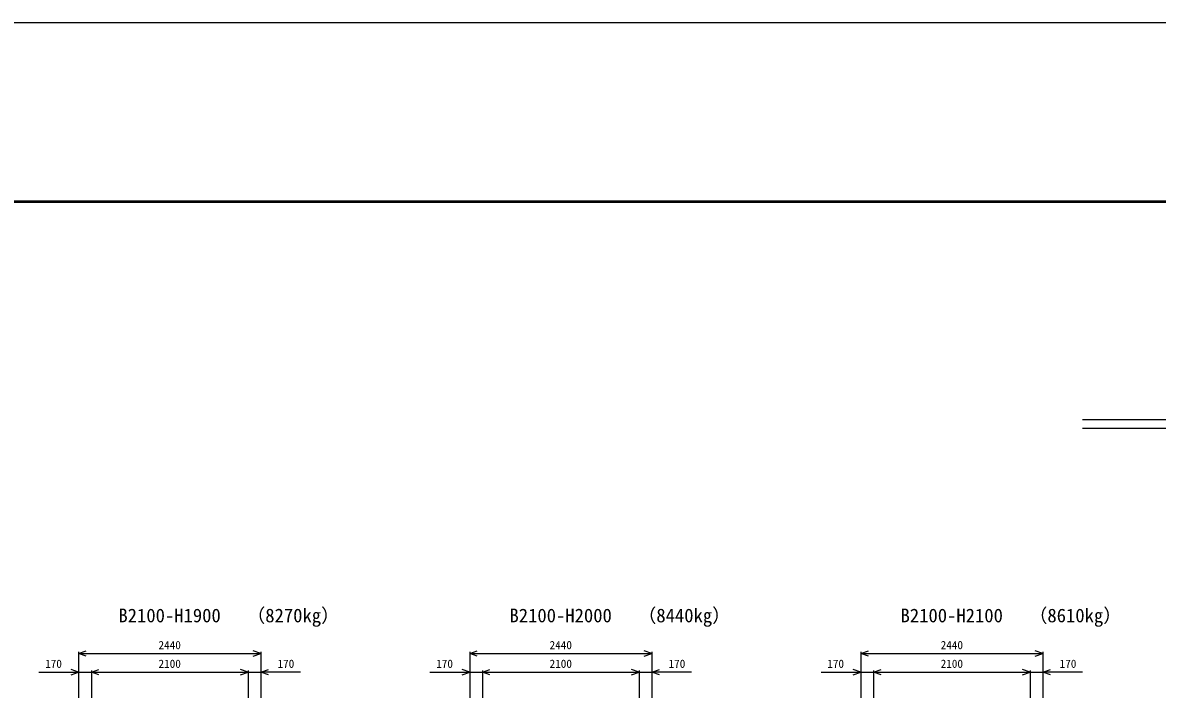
# Model space of a CAD drawing. Units: millimetres, scale not verified. Extents: x -100800 to 100800, y -35640 to 35640.
# Drawn here: x 26169 to 41372, y 26539 to 35640 of the extents above; entities that cross this region are included whole.
import ezdxf
from ezdxf.enums import TextEntityAlignment as Align

# ---------------------------------------------------------------- set-up
doc = ezdxf.new("R2010")
doc.units = ezdxf.units.MM
doc.header["$LTSCALE"] = 120
for name, color, linetype, lineweight in [('0-0_DIM', 7, 'Continuous', 25), ('0-1_Defpoints', 5, 'Continuous', 25), ('0-7_TXT', 7, 'Continuous', 25), ('0-8_WAKU', 3, 'Continuous', 25)]:
    doc.layers.add(name, color=color, linetype=linetype, lineweight=lineweight)
doc.styles.add('ＭＳ ゴシック', font='')
doc.styles.get('ＭＳ ゴシック').set_extended_font_data('MS Gothic')

msp = doc.modelspace()

# ---------------------------------------------------------------- linework, layer by layer
at = {"layer": '0-0_DIM'}
for p, q in [((26919.1, 27216.6), (26919.1, 26598)), ((29359.1, 27216.6), (29359.1, 26598)), ((32159.1, 27216.6), (32159.1, 26598)), ((34599.1, 27216.6), (34599.1, 26598)), ((37399.1, 27216.6), (37399.1, 26598)), ((39839.1, 27216.6), (39839.1, 26598)), ((26919.1, 27192.6), (29359.1, 27192.6)), ((32159.1, 27192.6), (34599.1, 27192.6)), ((37399.1, 27192.6), (39839.1, 27192.6)), ((26386.4, 26942.6), (26919.1, 26942.6)), ((27089.1, 26966.6), (27089.1, 26598)), ((29189.1, 26966.6), (29189.1, 26598)), ((29891.8, 26942.6), (29359.1, 26942.6)), ((31626.4, 26942.6), (32159.1, 26942.6)), ((32329.1, 26966.6), (32329.1, 26598)), ((34429.1, 26966.6), (34429.1, 26598)), ((35131.8, 26942.6), (34599.1, 26942.6)), ((36866.4, 26942.6), (37399.1, 26942.6)), ((37569.1, 26966.6), (37569.1, 26598)), ((39669.1, 26966.6), (39669.1, 26598)), ((40371.8, 26942.6), (39839.1, 26942.6))]:
    msp.add_line(p, q, dxfattribs=at)
for points in [[(27020.6, 27155.7), (26919.1, 27192.6), (27020.6, 27229.6)], [(29257.6, 27155.7), (29359.1, 27192.6), (29257.6, 27229.6)], [(32260.6, 27155.7), (32159.1, 27192.6), (32260.6, 27229.6)], [(34497.6, 27155.7), (34599.1, 27192.6), (34497.6, 27229.6)], [(37500.6, 27155.7), (37399.1, 27192.6), (37500.6, 27229.6)], [(39737.6, 27155.7), (39839.1, 27192.6), (39737.6, 27229.6)], [(26817.6, 26905.7), (26919.1, 26942.6), (26817.6, 26979.6)], [(26919.1, 26942.6), (27089.1, 26942.6), (29189.1, 26942.6), (29359.1, 26942.6)], [(27190.6, 26905.7), (27089.1, 26942.6), (27190.6, 26979.6)], [(29087.6, 26905.7), (29189.1, 26942.6), (29087.6, 26979.6)], [(29460.6, 26905.7), (29359.1, 26942.6), (29460.6, 26979.6)], [(32057.6, 26905.7), (32159.1, 26942.6), (32057.6, 26979.6)], [(32159.1, 26942.6), (32329.1, 26942.6), (34429.1, 26942.6), (34599.1, 26942.6)], [(32430.6, 26905.7), (32329.1, 26942.6), (32430.6, 26979.6)], [(34327.6, 26905.7), (34429.1, 26942.6), (34327.6, 26979.6)], [(34700.6, 26905.7), (34599.1, 26942.6), (34700.6, 26979.6)], [(37297.6, 26905.7), (37399.1, 26942.6), (37297.6, 26979.6)], [(37399.1, 26942.6), (37569.1, 26942.6), (39669.1, 26942.6), (39839.1, 26942.6)], [(37670.6, 26905.7), (37569.1, 26942.6), (37670.6, 26979.6)], [(39567.6, 26905.7), (39669.1, 26942.6), (39567.6, 26979.6)], [(39940.6, 26905.7), (39839.1, 26942.6), (39940.6, 26979.6)]]:
    msp.add_lwpolyline(points, dxfattribs=at)
at = {"layer": '0-1_Defpoints'}
msp.add_lwpolyline([(0, -35640), (100800, -35640), (100800, 35640), (0, 35640)], close=True, dxfattribs=at)
at = {"layer": '0-7_TXT'}
for p, q in [((40369.8, 30326.4), (60430.2, 30326.4)), ((40369.8, 30211.2), (60430.2, 30211.2))]:
    msp.add_line(p, q, dxfattribs=at)
at = {"layer": '0-8_WAKU', "lineweight": 50}
msp.add_lwpolyline([(2400, -33240), (98400, -33240), (98400, 33240), (2400, 33240)], close=True, dxfattribs=at)

# ---------------------------------------------------------------- texts
at = {"layer": '0-0_DIM', "style": 'ＭＳ ゴシック'}
for s, p in [('2440', (27989.1, 27217.6)), ('2440', (33229.1, 27217.6)), ('2440', (38469.1, 27217.6)), ('170', (26469.8, 26967.6)), ('2100', (27989.1, 26967.6)), ('170', (29583.4, 26967.6)), ('170', (31709.8, 26967.6)), ('2100', (33229.1, 26967.6)), ('170', (34823.4, 26967.6)), ('170', (36949.8, 26967.6)), ('2100', (38469.1, 26967.6)), ('170', (40063.4, 26967.6))]:
    msp.add_text(s, height=110, dxfattribs=at).set_placement(p, align=Align.BOTTOM_LEFT)
at = {"layer": '0-7_TXT', "style": 'ＭＳ ゴシック'}
for s, p in [('（8270kg）', (29169.3, 27555.3)), ('（8440kg）', (34409.3, 27555.3)), ('（8610kg）', (39649.3, 27555.3)), ('B2100-H1900', (27451.6, 27555.3)), ('B2100-H2000', (32691.6, 27555.3)), ('B2100-H2100', (37931.6, 27555.3))]:
    msp.add_text(s, height=183.3, dxfattribs=at).set_placement(p, align=Align.BOTTOM_LEFT)

doc.saveas('drawing.dxf')
